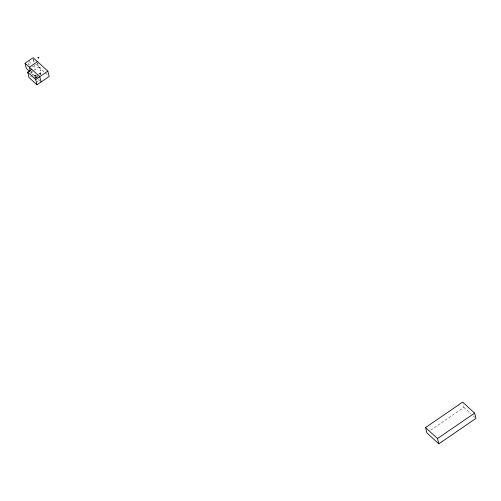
<?xml version="1.0" encoding="UTF-8"?>
<svg xmlns="http://www.w3.org/2000/svg" width="501" height="501" viewBox="0 0 501 501"><rect width="100%" height="100%" fill="white"/><g stroke="black" fill="none" stroke-linecap="round" stroke-linejoin="round"><path stroke-width="0.38" stroke-dasharray="2.5 1.88" d="M30.718 76.409L31.294 77.06M40.963 70.422C40.017 68.412 39.629 71.775 40.925 70.528M35.126 76.152C36.717 74.624 36.003 78.444 35.095 76.271C34.362 74.192 36.905 75.219 35.396 76.02M35.089 77.567L35.064 77.141M37.011 77.029L36.304 77.198L36.322 77.912M29.158 64.46L28.939 63.746L28.188 63.946M39.917 67.272C37.919 68.343 41.57 68.562 40.017 67.297M39.604 73.121C40.23 75.363 41.389 71.756 39.648 73.014M37.588 82.007L37.512 81.506M29.171 64.435L28.2 64.516M32.383 66.389L33.254 66.658L33.223 65.775M35.245 75.833C33.461 76.966 34.594 73.779 35.295 76.002M34.087 77.041L34.982 77.01M31.331 75.889L33.085 74.693L32.34 71.674M37.938 74.705L34.763 76.878L35.677 77.711L36.11 79.471M38.571 74.273L40.475 72.964L41.389 73.804L39.485 75.106M35.677 77.711L38.846 75.538M35.834 78.206L38.37 76.465M430.666 430.209L463.951 407.413L463.018 403.643M36.949 81.3L37.381 81.381M30.78 73.515L31.168 73.891M463.951 407.413L470.808 413.694M473.094 415.786L475.95 418.404M35.533 63.971L44.545 72.219M45.121 72.751L47.426 74.862M37.644 78.864L30.68 72.488L38.777 66.94L37.844 63.164M38.214 79.383L40.487 81.469M40.475 72.964L40.913 74.73M37.462 63.176L38.445 67.165M33.523 59.212L34.456 62.982M33.141 59.218L33.962 62.544M34.024 64.754L35.176 69.407M29.703 60.796L30.693 64.786M31.325 71.248L32.145 74.561"/><path stroke-width="0.75" d="M38.007 57.477L38.577 58.26L38.89 57.339M37.988 57.509L38.809 57.264M29.597 71.499L26.359 68.531L25.05 63.245L33.147 57.703L47.852 71.161L49.161 76.446L36.968 84.794L28.995 77.492L27.687 72.207L31.776 69.407L39.748 76.709L41.057 81.995M37.475 61.654L29.371 67.203L30.304 70.979M36.968 84.794L35.659 79.509L47.852 71.161M425.518 427.56L462.642 402.134L474.641 413.118L475.95 418.404L438.82 443.83L426.821 432.839L425.518 427.56L437.511 438.55L438.82 443.83M437.511 438.55L474.641 413.118M31.776 69.407L25.05 63.245M27.687 72.207L35.659 79.509"/></g></svg>
